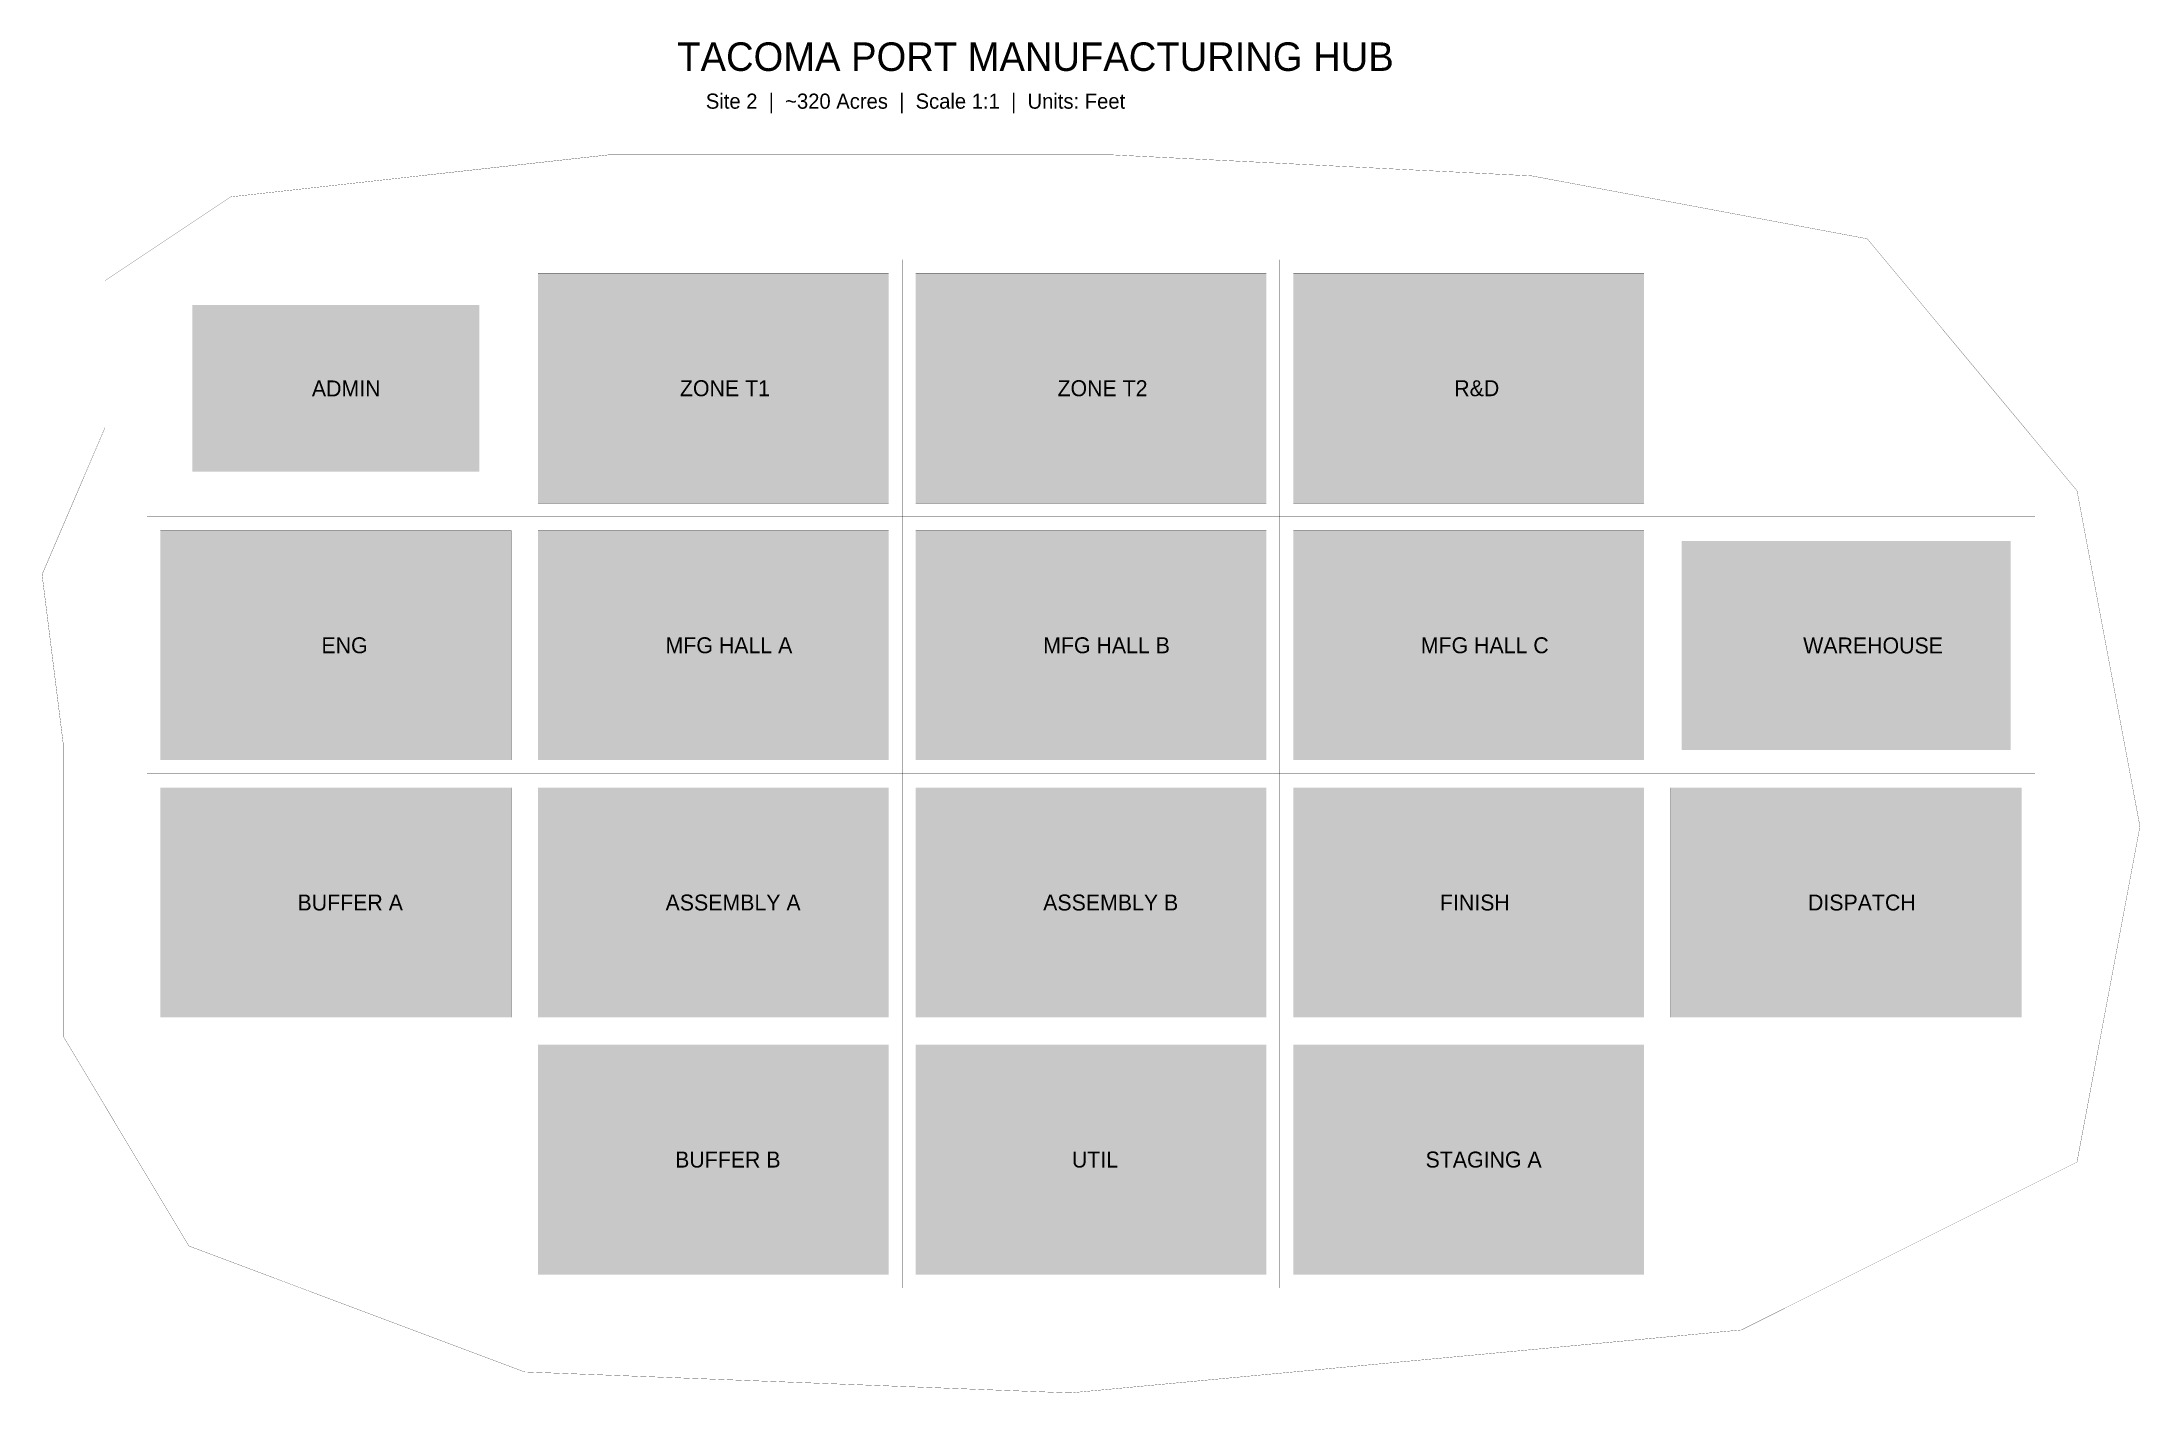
# Model space of a CAD drawing. Header units: inches. Extents: x 50 to 5050, y 250 to 3469.
import ezdxf

# ---------------------------------------------------------------- set-up
doc = ezdxf.new("R2010")
doc.units = ezdxf.units.IN
for name, color, linetype in [('ANNOT', 7, 'Continuous'), ('BOUNDARY', 4, 'Continuous'), ('HATCH', 7, 'Continuous'), ('ROADS', 253, 'Continuous'), ('ZONE_BLUE', 140, 'Continuous'), ('ZONE_CYAN', 4, 'Continuous'), ('ZONE_GRAY', 8, 'Continuous'), ('ZONE_GREEN', 3, 'Continuous'), ('ZONE_MAGENTA', 6, 'Continuous'), ('ZONE_ORANGE', 30, 'Continuous'), ('ZONE_PURPLE', 190, 'Continuous'), ('ZONE_RED', 1, 'Continuous'), ('ZONE_YELLOW', 2, 'Continuous')]:
    doc.layers.add(name, color=color, linetype=linetype)

msp = doc.modelspace()

# ---------------------------------------------------------------- hatches: boundary and pattern name
at = {"layer": 'HATCH'}
for points in [[(1232, 2370), (2068, 2370), (2068, 2918), (1232, 2918), (1232, 2370)], [(2132, 2370), (2968, 2370), (2968, 2918), (2132, 2918), (2132, 2370)], [(3032, 2370), (3868, 2370), (3868, 2918), (3032, 2918), (3032, 2370)], [(408, 2445), (1092, 2445), (1092, 2842), (408, 2842), (408, 2445)], [(332, 1758), (1168, 1758), (1168, 2305), (332, 2305), (332, 1758)], [(1232, 1758), (2068, 1758), (2068, 2305), (1232, 2305), (1232, 1758)], [(2132, 1758), (2968, 1758), (2968, 2305), (2132, 2305), (2132, 1758)], [(3032, 1758), (3868, 1758), (3868, 2305), (3032, 2305), (3032, 1758)], [(3958, 1782), (4742, 1782), (4742, 2280), (3958, 2280), (3958, 1782)], [(332, 1145), (1168, 1145), (1168, 1692), (332, 1692), (332, 1145)], [(1232, 1145), (2068, 1145), (2068, 1692), (1232, 1692), (1232, 1145)], [(2132, 1145), (2968, 1145), (2968, 1692), (2132, 1692), (2132, 1145)], [(3032, 1145), (3868, 1145), (3868, 1692), (3032, 1692), (3032, 1145)], [(3932, 1145), (4768, 1145), (4768, 1692), (3932, 1692), (3932, 1145)], [(1232, 532), (2068, 532), (2068, 1080), (1232, 1080), (1232, 532)], [(2132, 532), (2968, 532), (2968, 1080), (2132, 1080), (2132, 532)], [(3032, 532), (3868, 532), (3868, 1080), (3032, 1080), (3032, 532)]]:
    msp.add_hatch(color=7, dxfattribs=at).paths.add_polyline_path(points)

# ---------------------------------------------------------------- linework, layer by layer
at = {"layer": 'BOUNDARY', "const_width": 0.55}
msp.add_lwpolyline([(200, 2900), (500, 3100), (1400, 3200), (2600, 3200), (3600, 3150), (4400, 3000), (4900, 2400), (5050, 1600), (4900, 800), (4100, 400), (2500, 250), (1200, 300), (400, 600), (100, 1100), (100, 1800), (50, 2200), (200, 2550), (200, 2900)], dxfattribs=at)
at = {"layer": 'ROADS', "const_width": 0.3}
for points in [[(1200, 500), (1200, 2950)], [(2100, 500), (2100, 2950)], [(3000, 500), (3000, 2950)], [(3900, 500), (3900, 2950)], [(300, 2337.5), (4800, 2337.5)], [(300, 1725), (4800, 1725)], [(300, 1112.5), (4800, 1112.5)]]:
    msp.add_lwpolyline(points, dxfattribs=at)
at = {"layer": 'ZONE_BLUE', "const_width": 0.25}
msp.add_lwpolyline([(2132, 2370), (2968, 2370), (2968, 2918), (2132, 2918), (2132, 2370)], dxfattribs=at)
at = {"layer": 'ZONE_CYAN', "const_width": 0.25}
for points in [[(1232, 2370), (2068, 2370), (2068, 2918), (1232, 2918), (1232, 2370)], [(2132, 1758), (2968, 1758), (2968, 2305), (2132, 2305), (2132, 1758)]]:
    msp.add_lwpolyline(points, dxfattribs=at)
at = {"layer": 'ZONE_GRAY', "const_width": 0.25}
msp.add_lwpolyline([(3032, 532), (3868, 532), (3868, 1080), (3032, 1080), (3032, 532)], dxfattribs=at)
at = {"layer": 'ZONE_GREEN', "const_width": 0.25}
for points in [[(1232, 1758), (2068, 1758), (2068, 2305), (1232, 2305), (1232, 1758)], [(3032, 1758), (3868, 1758), (3868, 2305), (3032, 2305), (3032, 1758)], [(332, 1145), (1168, 1145), (1168, 1692), (332, 1692), (332, 1145)], [(3032, 1145), (3868, 1145), (3868, 1692), (3032, 1692), (3032, 1145)], [(1232, 532), (2068, 532), (2068, 1080), (1232, 1080), (1232, 532)]]:
    msp.add_lwpolyline(points, dxfattribs=at)
at = {"layer": 'ZONE_MAGENTA', "const_width": 0.25}
for points in [[(1232, 1145), (2068, 1145), (2068, 1692), (1232, 1692), (1232, 1145)], [(2132, 1145), (2968, 1145), (2968, 1692), (2132, 1692), (2132, 1145)]]:
    msp.add_lwpolyline(points, dxfattribs=at)
at = {"layer": 'ZONE_ORANGE', "const_width": 0.25}
msp.add_lwpolyline([(2132, 532), (2968, 532), (2968, 1080), (2132, 1080), (2132, 532)], dxfattribs=at)
at = {"layer": 'ZONE_PURPLE', "const_width": 0.25}
for points in [[(3032, 2370), (3868, 2370), (3868, 2918), (3032, 2918), (3032, 2370)], [(332, 1758), (1168, 1758), (1168, 2305), (332, 2305), (332, 1758)]]:
    msp.add_lwpolyline(points, dxfattribs=at)
at = {"layer": 'ZONE_RED', "const_width": 0.25}
msp.add_lwpolyline([(408, 2445), (1092, 2445), (1092, 2842), (408, 2842), (408, 2445)], dxfattribs=at)
at = {"layer": 'ZONE_YELLOW', "const_width": 0.25}
for points in [[(3958, 1782), (4742, 1782), (4742, 2280), (3958, 2280), (3958, 1782)], [(3932, 1145), (4768, 1145), (4768, 1692), (3932, 1692), (3932, 1145)]]:
    msp.add_lwpolyline(points, dxfattribs=at)

# ---------------------------------------------------------------- texts
at = {"layer": 'ANNOT', "color": 4}
for s, height, p in [('TACOMA PORT MANUFACTURING HUB', 68, (1564, 3400)), ('ZONE T1', 38, (1570.2, 2625)), ('MFG HALL B', 38, (2436, 2012.5))]:
    msp.add_text(s, height=height, dxfattribs=at).set_placement(p)
at = {"layer": 'ANNOT', "color": 253}
msp.add_text('Site 2  |  ~320 Acres  |  Scale 1:1  |  Units: Feet', height=36, dxfattribs=at).set_placement((1632, 3310))
at = {"layer": 'ANNOT', "color": 1}
msp.add_text('ADMIN', height=38, dxfattribs=at).set_placement((693, 2624.5))
at = {"layer": 'ANNOT', "color": 140}
msp.add_text('ZONE T2', height=38, dxfattribs=at).set_placement((2470.2, 2625))
at = {"layer": 'ANNOT', "color": 190}
for s, p in [('R&D', (3415.8, 2625)), ('ENG', (715.8, 2012.5))]:
    msp.add_text(s, height=38, dxfattribs=at).set_placement(p)
at = {"layer": 'ANNOT', "color": 3}
for s, p in [('MFG HALL A', (1536, 2012.5)), ('MFG HALL C', (3336, 2012.5)), ('BUFFER A', (658.8, 1399.5)), ('FINISH', (3381.6, 1399.5)), ('BUFFER B', (1558.8, 787))]:
    msp.add_text(s, height=38, dxfattribs=at).set_placement(p)
at = {"layer": 'ANNOT', "color": 2}
for s, p in [('WAREHOUSE', (4247.4, 2012)), ('DISPATCH', (4258.8, 1399.5))]:
    msp.add_text(s, height=38, dxfattribs=at).set_placement(p)
at = {"layer": 'ANNOT', "color": 6}
for s, p in [('ASSEMBLY A', (1536, 1399.5)), ('ASSEMBLY B', (2436, 1399.5))]:
    msp.add_text(s, height=38, dxfattribs=at).set_placement(p)
at = {"layer": 'ANNOT', "color": 30}
msp.add_text('UTIL', height=38, dxfattribs=at).set_placement((2504.4, 787))
at = {"layer": 'ANNOT', "color": 8}
msp.add_text('STAGING A', height=38, dxfattribs=at).set_placement((3347.4, 787))

doc.saveas('drawing.dxf')
